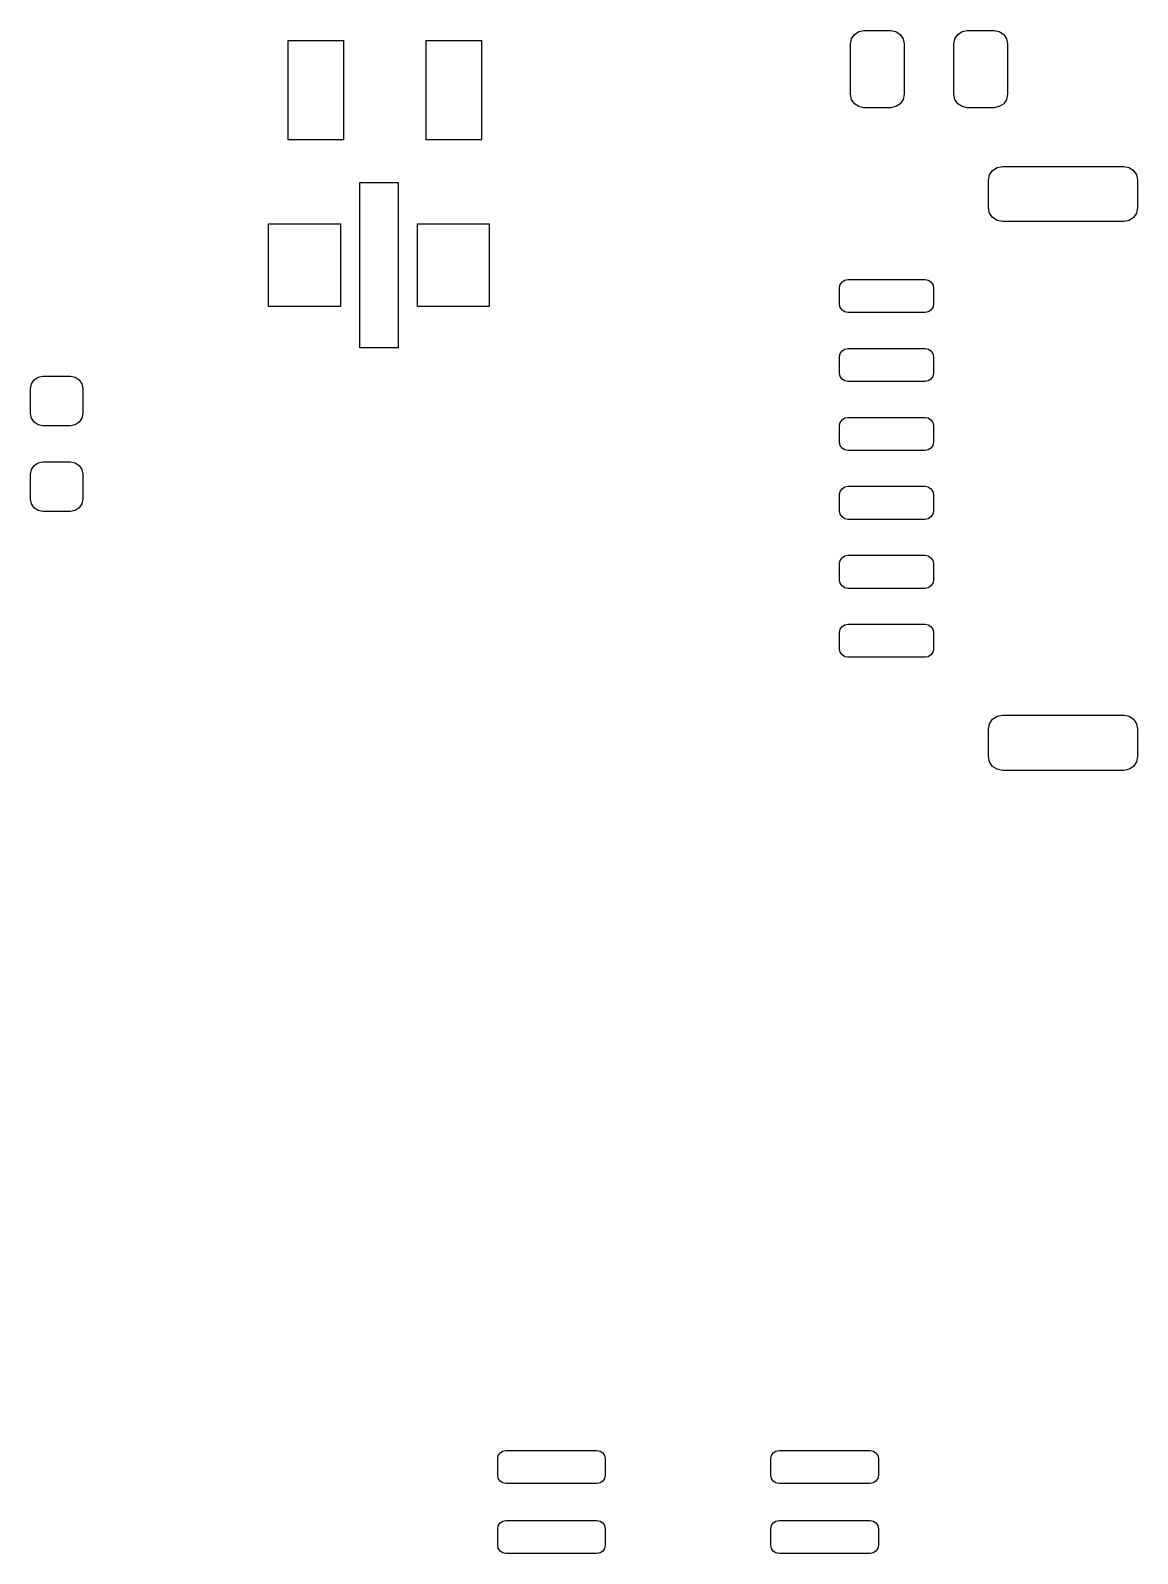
# Model space of a CAD drawing. Extents: x 0.08 to 5.45, y -2.52 to 1.92.
# Drawn here: x 2.716 to 3.506, y -0.275 to 0.813 of the extents above; entities that cross this region are included whole.
import ezdxf

# ---------------------------------------------------------------- set-up
doc = ezdxf.new("R2010")
doc.units = 0
doc.header["$MEASUREMENT"] = 0
doc.layers.add('BLACK', color=7, linetype='CONTINUOUS')

msp = doc.modelspace()

# ---------------------------------------------------------------- linework, layer by layer
at = {"layer": 'BLACK', "linetype": 'CONTINUOUS'}
for p, q in [((2.90031, 0.734567), (2.90031, 0.805433)), ((2.90031, 0.805433), (2.93969, 0.805433)), ((2.93969, 0.805433), (2.93969, 0.734567)), ((2.99874, 0.734567), (2.99874, 0.805433)), ((2.99874, 0.805433), (3.03811, 0.805433)), ((3.03811, 0.805433), (3.03811, 0.734567)), ((3.3014, 0.802963), (3.30213, 0.806635)), ((3.30213, 0.806635), (3.30421, 0.809748)), ((3.30421, 0.809748), (3.30732, 0.811829)), ((3.30732, 0.811829), (3.31099, 0.812559)), ((3.31099, 0.812559), (3.33019, 0.812559)), ((3.33019, 0.812559), (3.33386, 0.811829)), ((3.33386, 0.811829), (3.33697, 0.809748)), ((3.33697, 0.809748), (3.33905, 0.806635)), ((3.33905, 0.806635), (3.33978, 0.802963)), ((3.37522, 0.802963), (3.37595, 0.806635)), ((3.37595, 0.806635), (3.37803, 0.809748)), ((3.37803, 0.809748), (3.38114, 0.811829)), ((3.38114, 0.811829), (3.38481, 0.812559)), ((3.38481, 0.812559), (3.40401, 0.812559)), ((3.40401, 0.812559), (3.40768, 0.811829)), ((3.40768, 0.811829), (3.41079, 0.809748)), ((3.41079, 0.809748), (3.41287, 0.806635)), ((3.41287, 0.806635), (3.4136, 0.802963)), ((3.3014, 0.767037), (3.3014, 0.802963)), ((3.33978, 0.802963), (3.33978, 0.767037)), ((3.37522, 0.767037), (3.37522, 0.802963)), ((3.4136, 0.802963), (3.4136, 0.767037)), ((3.30213, 0.763365), (3.3014, 0.767037)), ((3.30421, 0.760252), (3.30213, 0.763365)), ((3.33905, 0.763365), (3.33697, 0.760252)), ((3.33978, 0.767037), (3.33905, 0.763365)), ((3.37595, 0.763365), (3.37522, 0.767037)), ((3.37803, 0.760252), (3.37595, 0.763365)), ((3.41287, 0.763365), (3.41079, 0.760252)), ((3.4136, 0.767037), (3.41287, 0.763365)), ((3.30732, 0.758171), (3.30421, 0.760252)), ((3.31099, 0.757441), (3.30732, 0.758171)), ((3.33019, 0.757441), (3.31099, 0.757441)), ((3.33386, 0.758171), (3.33019, 0.757441)), ((3.33697, 0.760252), (3.33386, 0.758171)), ((3.38114, 0.758171), (3.37803, 0.760252)), ((3.38481, 0.757441), (3.38114, 0.758171)), ((3.40401, 0.757441), (3.38481, 0.757441)), ((3.40768, 0.758171), (3.40401, 0.757441)), ((3.41079, 0.760252), (3.40768, 0.758171)), ((2.93969, 0.734567), (2.90031, 0.734567)), ((3.03811, 0.734567), (2.99874, 0.734567)), ((3.4, 0.705709), (3.40075, 0.709475)), ((3.40075, 0.709475), (3.40288, 0.712668)), ((3.40288, 0.712668), (3.40608, 0.714802)), ((3.40608, 0.714802), (3.40984, 0.715551)), ((3.40984, 0.715551), (3.49646, 0.715551)), ((3.49646, 0.715551), (3.50022, 0.714802)), ((3.50022, 0.714802), (3.50342, 0.712668)), ((3.50342, 0.712668), (3.50555, 0.709475)), ((3.50555, 0.709475), (3.5063, 0.705709)), ((2.95122, 0.585945), (2.95122, 0.704055)), ((2.95122, 0.704055), (2.97878, 0.704055)), ((2.97878, 0.704055), (2.97878, 0.585945)), ((3.4, 0.686024), (3.4, 0.705709)), ((3.5063, 0.705709), (3.5063, 0.686024)), ((3.40075, 0.682257), (3.4, 0.686024)), ((3.5063, 0.686024), (3.50555, 0.682257)), ((2.88626, 0.615472), (2.88626, 0.674528)), ((2.88626, 0.674528), (2.93744, 0.674528)), ((2.93744, 0.674528), (2.93744, 0.615472)), ((2.99256, 0.615472), (2.99256, 0.674528)), ((2.99256, 0.674528), (3.04374, 0.674528)), ((3.04374, 0.674528), (3.04374, 0.615472)), ((3.40288, 0.679064), (3.40075, 0.682257)), ((3.40608, 0.67693), (3.40288, 0.679064)), ((3.40984, 0.676181), (3.40608, 0.67693)), ((3.49646, 0.676181), (3.40984, 0.676181)), ((3.50022, 0.67693), (3.49646, 0.676181)), ((3.50342, 0.679064), (3.50022, 0.67693)), ((3.50555, 0.682257), (3.50342, 0.679064)), ((3.2937, 0.628937), (3.29415, 0.631197)), ((3.29415, 0.631197), (3.29543, 0.633113)), ((3.29543, 0.633113), (3.29735, 0.634393)), ((3.29735, 0.634393), (3.29961, 0.634843)), ((3.29961, 0.634843), (3.35472, 0.634843)), ((3.35472, 0.634843), (3.35698, 0.634393)), ((3.35698, 0.634393), (3.3589, 0.633113)), ((3.3589, 0.633113), (3.36018, 0.631197)), ((3.36018, 0.631197), (3.36063, 0.628937)), ((3.2937, 0.617126), (3.2937, 0.628937)), ((3.36063, 0.628937), (3.36063, 0.617126)), ((2.93744, 0.615472), (2.88626, 0.615472)), ((3.04374, 0.615472), (2.99256, 0.615472)), ((3.29415, 0.614866), (3.2937, 0.617126)), ((3.29543, 0.61295), (3.29415, 0.614866)), ((3.29735, 0.61167), (3.29543, 0.61295)), ((3.29961, 0.61122), (3.29735, 0.61167)), ((3.35472, 0.61122), (3.29961, 0.61122)), ((3.35698, 0.61167), (3.35472, 0.61122)), ((3.3589, 0.61295), (3.35698, 0.61167)), ((3.36018, 0.614866), (3.3589, 0.61295)), ((3.36063, 0.617126), (3.36018, 0.614866)), ((2.97878, 0.585945), (2.95122, 0.585945)), ((3.2937, 0.579724), (3.29415, 0.581984)), ((3.2937, 0.567913), (3.2937, 0.579724)), ((3.29415, 0.581984), (3.29543, 0.5839)), ((3.29543, 0.5839), (3.29735, 0.58518)), ((3.29735, 0.58518), (3.29961, 0.58563)), ((3.29961, 0.58563), (3.35472, 0.58563)), ((3.35472, 0.58563), (3.35698, 0.58518)), ((3.35698, 0.58518), (3.3589, 0.5839)), ((3.3589, 0.5839), (3.36018, 0.581984)), ((3.36018, 0.581984), (3.36063, 0.579724)), ((3.36063, 0.579724), (3.36063, 0.567913)), ((2.72177, 0.565054), (2.72516, 0.565728)), ((2.72516, 0.565728), (2.74484, 0.565728)), ((2.74484, 0.565728), (2.74823, 0.565054)), ((3.29415, 0.565653), (3.2937, 0.567913)), ((3.29543, 0.563738), (3.29415, 0.565653)), ((3.36018, 0.565653), (3.3589, 0.563738)), ((3.36063, 0.567913), (3.36018, 0.565653)), ((2.7163, 0.55687), (2.71697, 0.56026)), ((2.7163, 0.539154), (2.7163, 0.55687)), ((2.71697, 0.56026), (2.71889, 0.563134)), ((2.71889, 0.563134), (2.72177, 0.565054)), ((2.74823, 0.565054), (2.75111, 0.563134)), ((2.75111, 0.563134), (2.75303, 0.56026)), ((2.75303, 0.56026), (2.7537, 0.55687)), ((2.7537, 0.55687), (2.7537, 0.539154)), ((3.29735, 0.562457), (3.29543, 0.563738)), ((3.29961, 0.562008), (3.29735, 0.562457)), ((3.35472, 0.562008), (3.29961, 0.562008)), ((3.35698, 0.562457), (3.35472, 0.562008)), ((3.3589, 0.563738), (3.35698, 0.562457)), ((2.71697, 0.535764), (2.7163, 0.539154)), ((2.71889, 0.53289), (2.71697, 0.535764)), ((2.72177, 0.53097), (2.71889, 0.53289)), ((2.75111, 0.53289), (2.74823, 0.53097)), ((2.75303, 0.535764), (2.75111, 0.53289)), ((2.7537, 0.539154), (2.75303, 0.535764)), ((3.2937, 0.530512), (3.29415, 0.532772)), ((3.29415, 0.532772), (3.29543, 0.534688)), ((3.29543, 0.534688), (3.29735, 0.535968)), ((3.29735, 0.535968), (3.29961, 0.536417)), ((3.29961, 0.536417), (3.35472, 0.536417)), ((3.35472, 0.536417), (3.35698, 0.535968)), ((3.35698, 0.535968), (3.3589, 0.534688)), ((3.3589, 0.534688), (3.36018, 0.532772)), ((3.36018, 0.532772), (3.36063, 0.530512)), ((2.72516, 0.530295), (2.72177, 0.53097)), ((2.74484, 0.530295), (2.72516, 0.530295)), ((2.74823, 0.53097), (2.74484, 0.530295)), ((3.2937, 0.518701), (3.2937, 0.530512)), ((3.36063, 0.530512), (3.36063, 0.518701)), ((3.29415, 0.516441), (3.2937, 0.518701)), ((3.29543, 0.514525), (3.29415, 0.516441)), ((3.29735, 0.513245), (3.29543, 0.514525)), ((3.29961, 0.512795), (3.29735, 0.513245)), ((3.35472, 0.512795), (3.29961, 0.512795)), ((3.35698, 0.513245), (3.35472, 0.512795)), ((3.3589, 0.514525), (3.35698, 0.513245)), ((3.36018, 0.516441), (3.3589, 0.514525)), ((3.36063, 0.518701), (3.36018, 0.516441)), ((2.71697, 0.499236), (2.71889, 0.50211)), ((2.71889, 0.50211), (2.72177, 0.50403)), ((2.72177, 0.50403), (2.72516, 0.504705)), ((2.72516, 0.504705), (2.74484, 0.504705)), ((2.74484, 0.504705), (2.74823, 0.50403)), ((2.74823, 0.50403), (2.75111, 0.50211)), ((2.75111, 0.50211), (2.75303, 0.499236)), ((2.7163, 0.495846), (2.71697, 0.499236)), ((2.7163, 0.47813), (2.7163, 0.495846)), ((2.75303, 0.499236), (2.7537, 0.495846)), ((2.7537, 0.495846), (2.7537, 0.47813)), ((3.2937, 0.481299), (3.29415, 0.483559)), ((3.2937, 0.469488), (3.2937, 0.481299)), ((3.29415, 0.483559), (3.29543, 0.485475)), ((3.29543, 0.485475), (3.29735, 0.486755)), ((3.29735, 0.486755), (3.29961, 0.487205)), ((3.29961, 0.487205), (3.35472, 0.487205)), ((3.35472, 0.487205), (3.35698, 0.486755)), ((3.35698, 0.486755), (3.3589, 0.485475)), ((3.3589, 0.485475), (3.36018, 0.483559)), ((3.36018, 0.483559), (3.36063, 0.481299)), ((3.36063, 0.481299), (3.36063, 0.469488)), ((2.71697, 0.47474), (2.7163, 0.47813)), ((2.71889, 0.471866), (2.71697, 0.47474)), ((2.72177, 0.469946), (2.71889, 0.471866)), ((2.72516, 0.469272), (2.72177, 0.469946)), ((2.74484, 0.469272), (2.72516, 0.469272)), ((2.74823, 0.469946), (2.74484, 0.469272)), ((2.75111, 0.471866), (2.74823, 0.469946)), ((2.75303, 0.47474), (2.75111, 0.471866)), ((2.7537, 0.47813), (2.75303, 0.47474)), ((3.29415, 0.467228), (3.2937, 0.469488)), ((3.36063, 0.469488), (3.36018, 0.467228)), ((3.29543, 0.465312), (3.29415, 0.467228)), ((3.29735, 0.464032), (3.29543, 0.465312)), ((3.29961, 0.463583), (3.29735, 0.464032)), ((3.35472, 0.463583), (3.29961, 0.463583)), ((3.35698, 0.464032), (3.35472, 0.463583)), ((3.3589, 0.465312), (3.35698, 0.464032)), ((3.36018, 0.467228), (3.3589, 0.465312)), ((3.29415, 0.434347), (3.29543, 0.436262)), ((3.29543, 0.436262), (3.29735, 0.437543)), ((3.29735, 0.437543), (3.29961, 0.437992)), ((3.29961, 0.437992), (3.35472, 0.437992)), ((3.35472, 0.437992), (3.35698, 0.437543)), ((3.35698, 0.437543), (3.3589, 0.436262)), ((3.3589, 0.436262), (3.36018, 0.434347)), ((3.2937, 0.432087), (3.29415, 0.434347)), ((3.2937, 0.420276), (3.2937, 0.432087)), ((3.36018, 0.434347), (3.36063, 0.432087)), ((3.36063, 0.432087), (3.36063, 0.420276)), ((3.29415, 0.418016), (3.2937, 0.420276)), ((3.29543, 0.4161), (3.29415, 0.418016)), ((3.29735, 0.41482), (3.29543, 0.4161)), ((3.29961, 0.41437), (3.29735, 0.41482)), ((3.35472, 0.41437), (3.29961, 0.41437)), ((3.35698, 0.41482), (3.35472, 0.41437)), ((3.3589, 0.4161), (3.35698, 0.41482)), ((3.36018, 0.418016), (3.3589, 0.4161)), ((3.36063, 0.420276), (3.36018, 0.418016)), ((3.2937, 0.382874), (3.29415, 0.385134)), ((3.2937, 0.371063), (3.2937, 0.382874)), ((3.29415, 0.385134), (3.29543, 0.38705)), ((3.29543, 0.38705), (3.29735, 0.38833)), ((3.29735, 0.38833), (3.29961, 0.38878)), ((3.29961, 0.38878), (3.35472, 0.38878)), ((3.35472, 0.38878), (3.35698, 0.38833)), ((3.35698, 0.38833), (3.3589, 0.38705)), ((3.3589, 0.38705), (3.36018, 0.385134)), ((3.36018, 0.385134), (3.36063, 0.382874)), ((3.36063, 0.382874), (3.36063, 0.371063)), ((3.29415, 0.368803), (3.2937, 0.371063)), ((3.36063, 0.371063), (3.36018, 0.368803)), ((3.29543, 0.366887), (3.29415, 0.368803)), ((3.29735, 0.365607), (3.29543, 0.366887)), ((3.29961, 0.365157), (3.29735, 0.365607)), ((3.35472, 0.365157), (3.29961, 0.365157)), ((3.35698, 0.365607), (3.35472, 0.365157)), ((3.3589, 0.366887), (3.35698, 0.365607)), ((3.36018, 0.368803), (3.3589, 0.366887)), ((3.4, 0.313976), (3.40075, 0.317743)), ((3.40075, 0.317743), (3.40288, 0.320936)), ((3.40288, 0.320936), (3.40608, 0.32307)), ((3.40608, 0.32307), (3.40984, 0.323819)), ((3.40984, 0.323819), (3.49646, 0.323819)), ((3.49646, 0.323819), (3.50022, 0.32307)), ((3.50022, 0.32307), (3.50342, 0.320936)), ((3.50342, 0.320936), (3.50555, 0.317743)), ((3.50555, 0.317743), (3.5063, 0.313976)), ((3.4, 0.294291), (3.4, 0.313976)), ((3.5063, 0.313976), (3.5063, 0.294291)), ((3.40075, 0.290525), (3.4, 0.294291)), ((3.5063, 0.294291), (3.50555, 0.290525)), ((3.40288, 0.287332), (3.40075, 0.290525)), ((3.40608, 0.285198), (3.40288, 0.287332)), ((3.40984, 0.284449), (3.40608, 0.285198)), ((3.49646, 0.284449), (3.40984, 0.284449)), ((3.50022, 0.285198), (3.49646, 0.284449)), ((3.50342, 0.287332), (3.50022, 0.285198)), ((3.50555, 0.290525), (3.50342, 0.287332)), ((3.04971, -0.206811), (3.05015, -0.204551)), ((3.05015, -0.204551), (3.05144, -0.202635)), ((3.05144, -0.202635), (3.05335, -0.201355)), ((3.05335, -0.201355), (3.05561, -0.200906)), ((3.05561, -0.200906), (3.12057, -0.200906)), ((3.12057, -0.200906), (3.12283, -0.201355)), ((3.12283, -0.201355), (3.12475, -0.202635)), ((3.12475, -0.202635), (3.12603, -0.204551)), ((3.12603, -0.204551), (3.12648, -0.206811)), ((3.24459, -0.206811), (3.24504, -0.204551)), ((3.24504, -0.204551), (3.24632, -0.202635)), ((3.24632, -0.202635), (3.24823, -0.201355)), ((3.24823, -0.201355), (3.25049, -0.200906)), ((3.25049, -0.200906), (3.31545, -0.200906)), ((3.31545, -0.200906), (3.31771, -0.201355)), ((3.31771, -0.201355), (3.31963, -0.202635)), ((3.31963, -0.202635), (3.32091, -0.204551)), ((3.32091, -0.204551), (3.32136, -0.206811)), ((3.04971, -0.218622), (3.04971, -0.206811)), ((3.12648, -0.206811), (3.12648, -0.218622)), ((3.24459, -0.218622), (3.24459, -0.206811)), ((3.32136, -0.206811), (3.32136, -0.218622)), ((3.05015, -0.220882), (3.04971, -0.218622)), ((3.05144, -0.222798), (3.05015, -0.220882)), ((3.05335, -0.224078), (3.05144, -0.222798)), ((3.05561, -0.224528), (3.05335, -0.224078)), ((3.12057, -0.224528), (3.05561, -0.224528)), ((3.12283, -0.224078), (3.12057, -0.224528)), ((3.12475, -0.222798), (3.12283, -0.224078)), ((3.12603, -0.220882), (3.12475, -0.222798)), ((3.12648, -0.218622), (3.12603, -0.220882)), ((3.24504, -0.220882), (3.24459, -0.218622)), ((3.24632, -0.222798), (3.24504, -0.220882)), ((3.24823, -0.224078), (3.24632, -0.222798)), ((3.25049, -0.224528), (3.24823, -0.224078)), ((3.31545, -0.224528), (3.25049, -0.224528)), ((3.31771, -0.224078), (3.31545, -0.224528)), ((3.31963, -0.222798), (3.31771, -0.224078)), ((3.32091, -0.220882), (3.31963, -0.222798)), ((3.32136, -0.218622), (3.32091, -0.220882)), ((3.04971, -0.256811), (3.05015, -0.254551)), ((3.04971, -0.268622), (3.04971, -0.256811)), ((3.05015, -0.254551), (3.05144, -0.252635)), ((3.05144, -0.252635), (3.05335, -0.251355)), ((3.05335, -0.251355), (3.05561, -0.250906)), ((3.05561, -0.250906), (3.12057, -0.250906)), ((3.12057, -0.250906), (3.12283, -0.251355)), ((3.12283, -0.251355), (3.12475, -0.252635)), ((3.12475, -0.252635), (3.12603, -0.254551)), ((3.12603, -0.254551), (3.12648, -0.256811)), ((3.12648, -0.256811), (3.12648, -0.268622)), ((3.24459, -0.256811), (3.24504, -0.254551)), ((3.24459, -0.268622), (3.24459, -0.256811)), ((3.24504, -0.254551), (3.24632, -0.252635)), ((3.24632, -0.252635), (3.24823, -0.251355)), ((3.24823, -0.251355), (3.25049, -0.250906)), ((3.25049, -0.250906), (3.31545, -0.250906)), ((3.31545, -0.250906), (3.31771, -0.251355)), ((3.31771, -0.251355), (3.31963, -0.252635)), ((3.31963, -0.252635), (3.32091, -0.254551)), ((3.32091, -0.254551), (3.32136, -0.256811)), ((3.32136, -0.256811), (3.32136, -0.268622)), ((3.05015, -0.270882), (3.04971, -0.268622)), ((3.05144, -0.272798), (3.05015, -0.270882)), ((3.12603, -0.270882), (3.12475, -0.272798)), ((3.12648, -0.268622), (3.12603, -0.270882)), ((3.24504, -0.270882), (3.24459, -0.268622)), ((3.24632, -0.272798), (3.24504, -0.270882)), ((3.32091, -0.270882), (3.31963, -0.272798)), ((3.32136, -0.268622), (3.32091, -0.270882)), ((3.05335, -0.274078), (3.05144, -0.272798)), ((3.05561, -0.274528), (3.05335, -0.274078)), ((3.12057, -0.274528), (3.05561, -0.274528)), ((3.12283, -0.274078), (3.12057, -0.274528)), ((3.12475, -0.272798), (3.12283, -0.274078)), ((3.24823, -0.274078), (3.24632, -0.272798)), ((3.25049, -0.274528), (3.24823, -0.274078)), ((3.31545, -0.274528), (3.25049, -0.274528)), ((3.31771, -0.274078), (3.31545, -0.274528)), ((3.31963, -0.272798), (3.31771, -0.274078))]:
    msp.add_line(p, q, dxfattribs=at)

doc.saveas('drawing.dxf')
